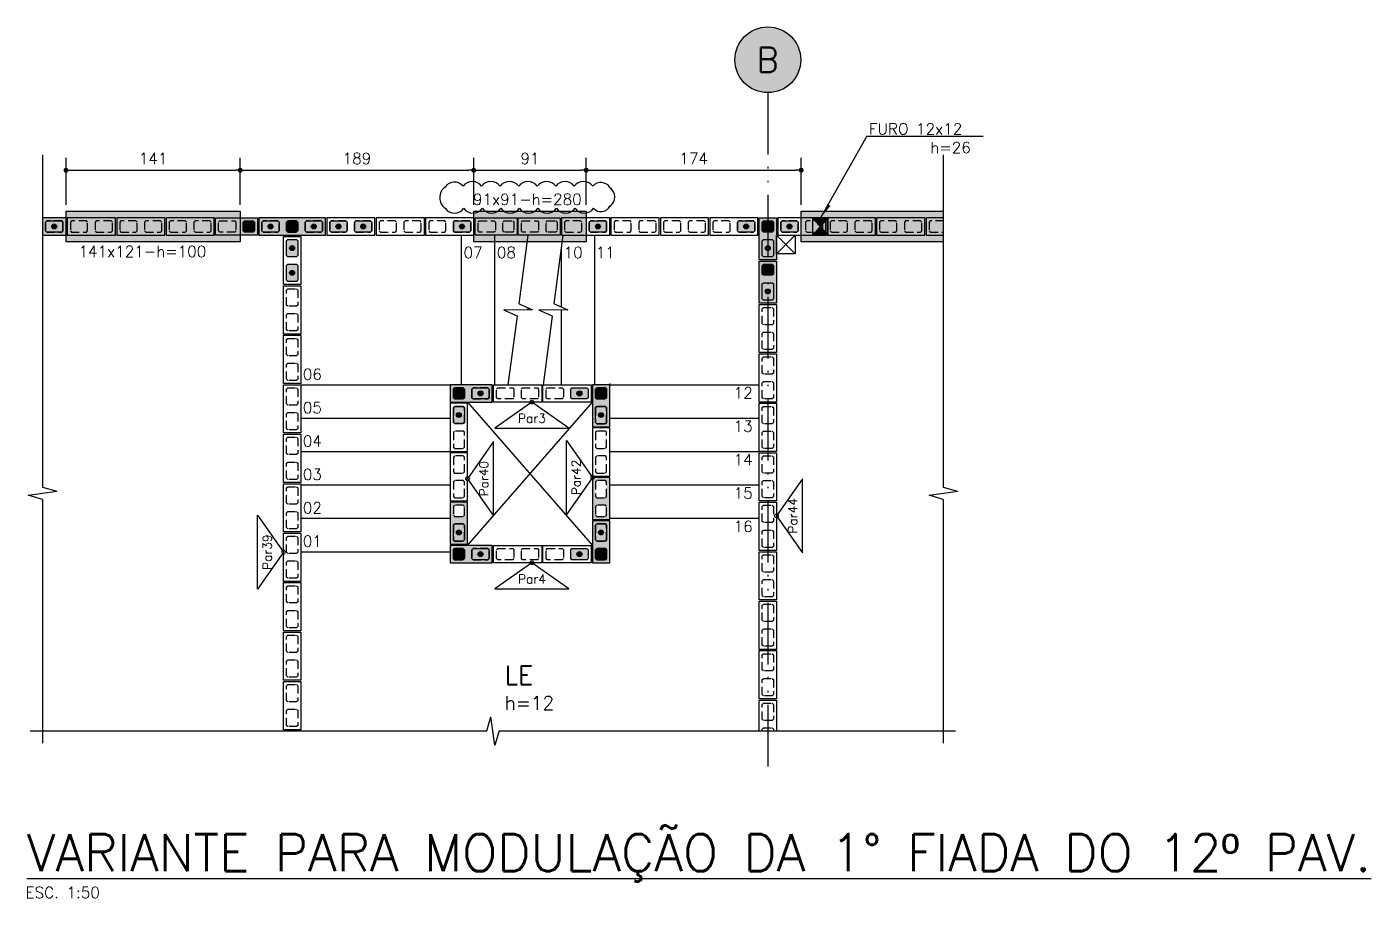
# Model space of a CAD drawing. Extents: x -14651 to 11095, y -4567 to -1290.
# Drawn here: x 10007 to 11095, y -3565 to -2860 of the extents above; entities that cross this region are included whole.
import ezdxf
from ezdxf.enums import TextEntityAlignment as Align

# ---------------------------------------------------------------- set-up
doc = ezdxf.new("R2010")
doc.units = 0
doc.header["$LTSCALE"] = 25
doc.linetypes.add('DASHED2', pattern=[0.375, 0.25, -0.125])
doc.linetypes.add('ESTILO_TQS_0004', pattern=[3.3, 2, -0.4, 0.05, -0.4, 0.05, -0.4])
for name, color, linetype in [('213', 252, 'Continuous'), ('241', 2, 'Continuous'), ('247', 50, 'Continuous'), ('248', 100, 'Continuous'), ('249', 20, 'Continuous'), ('ABERTURAS', 53, 'Continuous'), ('ac-furo', 170, 'Continuous'), ('Arranque', 14, 'Continuous'), ('COTA', 1, 'Continuous'), ('EIXOS', 1, 'ESTILO_TQS_0004'), ('FERRO', 5, 'Continuous'), ('H2', 252, 'Continuous'), ('H4', 254, 'Continuous'), ('IND-EIXOS', 2, 'Continuous'), ('L-D', 2, 'Continuous'), ('L-N', 4, 'Continuous'), ('Linha_fina', 1, 'Continuous'), ('Pena_1', 1, 'Continuous'), ('Pena_2', 2, 'Continuous'), ('PENA_6', 6, 'Continuous'), ('T1', 2, 'Continuous'), ('T4', 6, 'Continuous'), ('TEXT-EIXOS', 3, 'Continuous'), ('TEXTO', 3, 'Continuous'), ('TJANELA', 2, 'Continuous'), ('VIGA', 3, 'Continuous')]:
    doc.layers.add(name, color=color, linetype=linetype)
doc.styles.add('COTA', font='romans.shx')
doc.styles.get("Standard").update_dxf_attribs({"font": 'romans.shx'})
doc.styles.add('Texto1', font='romans.shx', dxfattribs={"height": 9})
doc.styles.add('Texto4', font='romans.shx', dxfattribs={"height": 30})
doc.dimstyles.new('forma', dxfattribs={"dimscale": 5, "dimtxt": 1.8, "dimasz": 0.8, "dimexe": 2, "dimexo": 1, "dimgap": 1, "dimtad": 1, "dimdec": 1, "dimzin": 9, "dimtxsty": 'COTA', "dimblk1": 'DOT', "dimblk2": 'DOT', "dimsah": 1, "dimcen": 0, "dimdle": 1, "dimclrd": 256, "dimclre": 256, "dimclrt": 2, "dimadec": 0, "dimazin": 0, "dimtfac": 1, "dimtdec": 0, "dimtmove": 0, "dimatfit": 3, "dimfxl": 1, "dimtolj": 1, "dimtzin": 0, "dimarcsym": 0})

# ---------------------------------------------------------------- blocks, each defined once
blk = doc.blocks.new('P4015', base_point=(5842102.11612, -8124149.02973))
blk.add_lwpolyline([(5842082.61612, -8124156.02973), (5842121.61612, -8124156.02973), (5842121.61612, -8124142.02973), (5842082.61612, -8124142.02973), (5842082.61612, -8124156.02973)])
at = {"color": 1, "linetype": 'DASHED2'}
for points in [[(5842085.11612, -8124152.52973), (5842086.11612, -8124153.52973), (5842098.11612, -8124153.52973), (5842099.11612, -8124152.52973), (5842099.11612, -8124145.52973), (5842098.11612, -8124144.52973), (5842086.11612, -8124144.52973), (5842085.11612, -8124145.52973), (5842085.11612, -8124152.52973)], [(5842105.11612, -8124152.52973), (5842106.11612, -8124153.52973), (5842118.11612, -8124153.52973), (5842119.11612, -8124152.52973), (5842119.11612, -8124145.52973), (5842118.11612, -8124144.52973), (5842106.11612, -8124144.52973), (5842105.11612, -8124145.52973), (5842105.11612, -8124152.52973)]]:
    blk.add_lwpolyline(points, dxfattribs=at)
blk = doc.blocks.new('P3515')
at = {"layer": '248'}
h = blk.add_hatch(color=100, dxfattribs=at)
h.paths.add_polyline_path([(17, 7), (-17, 7), (-17, -7), (17, -7)])
h.paths.add_polyline_path([(-5.5, -3.5), (-6.5, -4.5), (-13.5, -4.5), (-14.5, -3.5), (-14.5, 3.5), (-13.5, 4.5), (-6.5, 4.5), (-5.5, 3.5)], flags=16)
h.paths.add_polyline_path([(0.5, 3.5), (1.5, 4.5), (13.5, 4.5), (14.5, 3.5), (14.5, -3.5), (13.5, -4.5), (1.5, -4.5), (0.5, -3.5)], flags=16)
blk.add_lwpolyline([(-17, -7), (17, -7), (17, 7), (-17, 7), (-17, -7)])
at = {"color": 1, "linetype": 'DASHED2'}
for points in [[(-14.5, -3.5), (-13.5, -4.5), (-6.5, -4.5), (-5.5, -3.5), (-5.5, 3.5), (-6.5, 4.5), (-13.5, 4.5), (-14.5, 3.5), (-14.5, -3.5)], [(0.5, -3.5), (1.5, -4.5), (13.5, -4.5), (14.5, -3.5), (14.5, 3.5), (13.5, 4.5), (1.5, 4.5), (0.5, 3.5), (0.5, -3.5)]]:
    blk.add_lwpolyline(points, dxfattribs=at)
blk = doc.blocks.new('P5515')
at = {"layer": '249'}
h = blk.add_hatch(color=20, dxfattribs=at)
h.paths.add_polyline_path([(-27, 7), (-27, -7), (27, -7), (27, 7)])
h.paths.add_polyline_path([(-10.5, -3.5), (-11.5, -4.5), (-23.5, -4.5), (-24.5, -3.5), (-24.5, 3.5), (-23.5, 4.5), (-11.5, 4.5), (-10.5, 3.5)], flags=16)
h.paths.add_polyline_path([(-4.5, 3.5), (-3.5, 4.5), (3.5, 4.5), (4.5, 3.5), (4.5, -3.5), (3.5, -4.5), (-3.5, -4.5), (-4.5, -3.5)], flags=16)
h.paths.add_polyline_path([(10.5, 3.5), (11.5, 4.5), (23.5, 4.5), (24.5, 3.5), (24.5, -3.5), (23.5, -4.5), (11.5, -4.5), (10.5, -3.5)], flags=16)
blk.add_lwpolyline([(27, 7), (-27, 7), (-27, -7), (27, -7), (27, 7)])
at = {"color": 1, "linetype": 'DASHED2'}
for points in [[(-10.5, 3.5), (-11.5, 4.5), (-23.5, 4.5), (-24.5, 3.5), (-24.5, -3.5), (-23.5, -4.5), (-11.5, -4.5), (-10.5, -3.5), (-10.5, 3.5)], [(4.5, 3.5), (3.5, 4.5), (-3.5, 4.5), (-4.5, 3.5), (-4.5, -3.5), (-3.5, -4.5), (3.5, -4.5), (4.5, -3.5), (4.5, 3.5)], [(24.5, 3.5), (23.5, 4.5), (11.5, 4.5), (10.5, 3.5), (10.5, -3.5), (11.5, -4.5), (23.5, -4.5), (24.5, -3.5), (24.5, 3.5)]]:
    blk.add_lwpolyline(points, dxfattribs=at)
blk = doc.blocks.new('_IDNPAR_2')
at = {"color": 3}
blk.add_lwpolyline([(1, -0.7), (0, 0), (-1, -0.7)], close=True, dxfattribs=at)
blk.add_circle((0, 0), 0.05, dxfattribs=at)
at = {"layer": '247', "color": 2, "style": 'COTA', "flags": 8}
blk.add_attdef('ID', text='', height=0.24, dxfattribs=at).set_placement((0, -0.438), align=Align.MIDDLE_CENTER)
blk = doc.blocks.new('GR-1409')
at = {"layer": '213'}
h = blk.add_hatch(color=256, dxfattribs=at)
h.paths.add_polyline_path([(-6, 4.5), (-7, 3.5), (-7, -3.5), (-6, -4.5), (6, -4.5), (7, -3.5), (7, 3.5), (6, 4.5)])
h.paths.add_polyline_path([(-2, 0, 1), (2, 0, 1)], flags=16)
at = {"layer": 'Arranque'}
blk.add_hatch(color=256, dxfattribs=at).paths.add_polyline_path([(-2, 0, 1), (2, 0, 1)])
at = {"layer": '213'}
blk.add_lwpolyline([(-7, 3.5), (-6, 4.5), (6, 4.5), (7, 3.5), (7, -3.5), (6, -4.5), (-6, -4.5), (-7, -3.5), (-7, 3.5)], dxfattribs=at)
at = {"layer": 'FERRO', "linetype": 'Continuous'}
blk.add_circle((0, 0), 2, dxfattribs=at)
blk = doc.blocks.new('GR-0909')
at = {"layer": '213'}
h = blk.add_hatch(color=256, dxfattribs=at)
h.paths.add_polyline_path([(3.5, -4.5), (4.5, -3.5), (4.500001, 3.5), (3.500001, 4.5), (-3.499999, 4.5), (-4.499999, 3.5), (-4.5, -3.5), (-3.5, -4.5)])
h.paths.add_polyline_path([(-2, 0, -1), (2, 0, -1)], flags=16)
at = {"layer": 'Arranque'}
blk.add_hatch(color=256, dxfattribs=at).paths.add_polyline_path([(2, 0, 1), (-2, 0, 1)])
at = {"layer": '213'}
blk.add_lwpolyline([(3.500001, 4.5), (4.500001, 3.5), (4.5, -3.5), (3.5, -4.5), (-3.5, -4.5), (-4.5, -3.5), (-4.499999, 3.5), (-3.499999, 4.5), (3.500001, 4.5)], dxfattribs=at)
at = {"layer": 'FERRO', "linetype": 'Continuous'}
blk.add_circle((0, 0), 2, dxfattribs=at)
blk = doc.blocks.new('_Dot')
at = {"color": 0, "linetype": 'ByBlock', "lineweight": -2}
blk.add_line((-0.5, 0), (-1, 0), dxfattribs=at)
at = {"color": 0, "linetype": 'ByBlock', "const_width": 0.5}
blk.add_lwpolyline([(-0.25, 0, 1), (0.25, 0, 1)], format="xyb", close=True, dxfattribs=at)
blk = doc.blocks.new('*D278')
at = {"layer": 'COTA', "lineweight": -2, "transparency": 16777216}
for p, q in [((10038.5, -3004.1), (10038.5, -2966.1)), ((10179.5, -3004.1), (10179.5, -2966.1)), ((10042.5, -2976.1), (10175.5, -2976.1))]:
    blk.add_line(p, q, dxfattribs=at)
at = {"layer": 'Defpoints', "color": 0, "transparency": 16777216}
for p in [(10179.5, -2976.1), (10038.5, -3009.1), (10179.5, -3009.1)]:
    blk.add_point(p, dxfattribs=at)
at = {"layer": 'COTA', "lineweight": -2, "transparency": 16777216, "xscale": 4, "yscale": 4, "zscale": 4, "rotation": 180}
blk.add_blockref('_Dot', (10038.5, -2976.1), dxfattribs=at)
at = {"layer": 'COTA', "lineweight": -2, "transparency": 16777216, "xscale": 4, "yscale": 4, "zscale": 4}
blk.add_blockref('_Dot', (10179.5, -2976.1), dxfattribs=at)
at = {"layer": 'COTA', "color": 2, "transparency": 16777216, "insert": (10109, -2966.6), "char_height": 9, "attachment_point": 5, "style": 'COTA'}
blk.add_mtext('\\A1;141 ', dxfattribs=at)
blk = doc.blocks.new('*D279')
at = {"layer": 'COTA', "lineweight": -2, "transparency": 16777216}
for p, q in [((10179.5, -3004.1), (10179.5, -2966.1)), ((10368.5, -3004.1), (10368.5, -2966.1)), ((10183.5, -2976.1), (10364.5, -2976.1))]:
    blk.add_line(p, q, dxfattribs=at)
at = {"layer": 'Defpoints', "color": 0, "transparency": 16777216}
for p in [(10368.5, -2976.1), (10179.5, -3009.1), (10368.5, -3009.1)]:
    blk.add_point(p, dxfattribs=at)
at = {"layer": 'COTA', "lineweight": -2, "transparency": 16777216, "xscale": 4, "yscale": 4, "zscale": 4, "rotation": 180}
blk.add_blockref('_Dot', (10179.5, -2976.1), dxfattribs=at)
at = {"layer": 'COTA', "lineweight": -2, "transparency": 16777216, "xscale": 4, "yscale": 4, "zscale": 4}
blk.add_blockref('_Dot', (10368.5, -2976.1), dxfattribs=at)
at = {"layer": 'COTA', "color": 2, "transparency": 16777216, "insert": (10274, -2966.6), "char_height": 9, "attachment_point": 5, "style": 'COTA'}
blk.add_mtext('\\A1;189 ', dxfattribs=at)
blk = doc.blocks.new('*D280')
at = {"layer": 'COTA', "lineweight": -2, "transparency": 16777216}
for p, q in [((10368.5, -3004.1), (10368.5, -2966.1)), ((10459.5, -3004.1), (10459.5, -2966.1)), ((10372.5, -2976.1), (10455.5, -2976.1))]:
    blk.add_line(p, q, dxfattribs=at)
at = {"layer": 'Defpoints', "color": 0, "transparency": 16777216}
for p in [(10459.5, -2976.1), (10368.5, -3009.1), (10459.5, -3009.1)]:
    blk.add_point(p, dxfattribs=at)
at = {"layer": 'COTA', "lineweight": -2, "transparency": 16777216, "xscale": 4, "yscale": 4, "zscale": 4, "rotation": 180}
blk.add_blockref('_Dot', (10368.5, -2976.1), dxfattribs=at)
at = {"layer": 'COTA', "lineweight": -2, "transparency": 16777216, "xscale": 4, "yscale": 4, "zscale": 4}
blk.add_blockref('_Dot', (10459.5, -2976.1), dxfattribs=at)
at = {"layer": 'COTA', "color": 2, "transparency": 16777216, "insert": (10414, -2966.6), "char_height": 9, "attachment_point": 5, "style": 'COTA'}
blk.add_mtext('\\A1;91 ', dxfattribs=at)
blk = doc.blocks.new('*D281')
at = {"layer": 'COTA', "lineweight": -2, "transparency": 16777216}
for p, q in [((10459.5, -3004.1), (10459.5, -2966.1)), ((10633.5, -3004.1), (10633.5, -2966.1)), ((10463.5, -2976.1), (10629.5, -2976.1))]:
    blk.add_line(p, q, dxfattribs=at)
at = {"layer": 'Defpoints', "color": 0, "transparency": 16777216}
for p in [(10633.5, -2976.1), (10459.5, -3009.1), (10633.5, -3009.1)]:
    blk.add_point(p, dxfattribs=at)
at = {"layer": 'COTA', "lineweight": -2, "transparency": 16777216, "xscale": 4, "yscale": 4, "zscale": 4, "rotation": 180}
blk.add_blockref('_Dot', (10459.5, -2976.1), dxfattribs=at)
at = {"layer": 'COTA', "lineweight": -2, "transparency": 16777216, "xscale": 4, "yscale": 4, "zscale": 4}
blk.add_blockref('_Dot', (10633.5, -2976.1), dxfattribs=at)
at = {"layer": 'COTA', "color": 2, "transparency": 16777216, "insert": (10546.5, -2966.6), "char_height": 9, "attachment_point": 5, "style": 'COTA'}
blk.add_mtext('\\A1;174 ', dxfattribs=at)
blk = doc.blocks.new('furo 12 x12')
at = {"layer": 'H2'}
for points in [[(-1405.4, -3672.1), (-1399.4, -3665), (-1411.4, -3665)], [(-1411.4, -3679), (-1405.4, -3672.1), (-1411.4, -3665)], [(-1399.4, -3679.1), (-1399.4, -3665), (-1405.4, -3672.1)], [(-1405.4, -3672.1), (-1411.4, -3679), (-1411.4, -3679.1), (-1399.4, -3679.1)]]:
    blk.add_hatch(color=256, dxfattribs=at).paths.add_polyline_path(points)
at = {"layer": 'Pena_2', "ltscale": 0.5}
blk.add_lwpolyline([(-1411.4, -3665), (-1399.4, -3665), (-1399.4, -3679.1), (-1411.4, -3679.1)], close=True, dxfattribs=at)
at = {"layer": 'VIGA', "ltscale": 0.5}
for p, q in [((-1399.4, -3665), (-1411.4, -3679)), ((-1399.4, -3679.1), (-1411.4, -3665))]:
    blk.add_line(p, q, dxfattribs=at)
blk = doc.blocks.new('interrup')
at = {"layer": 'Linha_fina'}
for p, q in [((-1, 0), (-0.33, 2.31)), ((0.33, -2.31), (-0.33, 2.31)), ((1, 0), (0.33, -2.31))]:
    blk.add_line(p, q, dxfattribs=at)
blk = doc.blocks.new('ss')
at = {"layer": 'Linha_fina'}
blk.add_solid([(0, 0), (-2.5, -0.29), (-2.5, 0.3)], dxfattribs=at)

msp = doc.modelspace()

# ---------------------------------------------------------------- hatches: boundary and pattern name
at = {"layer": '248'}
h = msp.add_hatch(color=256, dxfattribs=at)
h.dxf.hatch_style = 1
h.paths.add_polyline_path([(10038.51, -3014.6), (10019.51, -3014.6), (10019.51, -3028.6), (10038.51, -3028.6)])
h.paths.add_polyline_path([(10023.01, -3017.1), (10035.01, -3017.1), (10036.01, -3018.1), (10036.01, -3025.1), (10035.01, -3026.1), (10023.01, -3026.1), (10022.01, -3025.1), (10022.01, -3018.1)], flags=16)
h.paths.add_polyline_path([(10031.01, -3021.6, -1), (10027.01, -3021.6, -1)], flags=0)
at = {"layer": 'ABERTURAS', "transparency": 33554457}
for points in [[(10038.51, -3009.1), (10179.51, -3009.1), (10179.51, -3034.1), (10038.51, -3034.1)], [(10368.51, -3009.1), (10459.51, -3009.1), (10459.51, -3034.1), (10368.51, -3034.1)], [(10633.51, -3009.1), (10748.51, -3009.1), (10748.51, -3034.1), (10633.51, -3034.1)]]:
    msp.add_hatch(color=256, dxfattribs=at).paths.add_polyline_path(points)
at = {"layer": 'H4'}
h = msp.add_hatch(color=256, dxfattribs=at)
edge = h.paths.add_edge_path()
edge.add_arc((10606.51, -2886.78), 26.59, 0, 360)

# ---------------------------------------------------------------- linework, layer by layer
at = {"color": 1, "linetype": 'DASHED2'}
for p, q in [((10602.01, -3428.1), (10603.01, -3427.1)), ((10602.01, -3429.6), (10602.01, -3428.1)), ((10603.01, -3427.1), (10610.01, -3427.1)), ((10610.01, -3427.1), (10611.01, -3428.1)), ((10611.01, -3428.1), (10611.01, -3429.6))]:
    msp.add_line(p, q, dxfattribs=at)
msp.add_lwpolyline([(10019.51, -3028.6), (10038.51, -3028.6), (10038.51, -3014.6), (10019.51, -3014.6)])
for points in [[(10022.01, -3025.1), (10023.01, -3026.1), (10035.01, -3026.1), (10036.01, -3025.1), (10036.01, -3018.1), (10035.01, -3017.1), (10023.01, -3017.1), (10022.01, -3018.1), (10022.01, -3025.1)], [(10748.51, -3017.1), (10738.01, -3017.1), (10737.01, -3018.1), (10737.01, -3025.1)], [(10737.01, -3025.1), (10738.01, -3026.1), (10748.51, -3026.1)], [(10603.01, -3421.1), (10602.01, -3420.1), (10602.01, -3408.1), (10603.01, -3407.1), (10610.01, -3407.1), (10611.01, -3408.1), (10611.01, -3420.1), (10610.01, -3421.1), (10603.01, -3421.1)]]:
    msp.add_lwpolyline(points, dxfattribs=at)
at = {"layer": '241'}
msp.add_line((10478.51, -3148.6), (10478.51, -3149.6), dxfattribs=at)
for points in [[(10038.51, -3014.6), (10019.51, -3014.6), (10019.51, -3028.6), (10038.51, -3028.6), (10038.51, -3014.6)], [(10748.51, -3014.6), (10734.51, -3014.6), (10734.51, -3028.6)], [(10358.51, -3149.6), (10358.51, -3028.6)], [(10385.51, -3149.6), (10385.51, -3028.6)], [(10466.51, -3149.6), (10466.51, -3028.6)], [(10734.51, -3028.6), (10748.51, -3028.6)], [(10439.51, -3086.75), (10439.51, -3039.45)], [(10412.51, -3089.01), (10412.51, -3087.38)], [(10439.51, -3149.6), (10439.51, -3089.02)], [(10228.51, -3149.6), (10349.51, -3149.6)], [(10478.51, -3149.6), (10599.51, -3149.6)], [(10228.51, -3176.6), (10349.51, -3176.6)], [(10478.51, -3176.6), (10599.51, -3176.6)], [(10228.51, -3203.6), (10349.51, -3203.6)], [(10478.51, -3203.6), (10599.51, -3203.6)], [(10228.51, -3230.6), (10349.51, -3230.6)], [(10478.51, -3230.6), (10599.51, -3230.6)], [(10228.51, -3257.6), (10349.51, -3257.6)], [(10478.51, -3257.6), (10599.51, -3257.6)], [(10228.51, -3284.6), (10349.51, -3284.6)], [(10599.51, -3429.6), (10599.51, -3404.6), (10613.51, -3404.6), (10613.51, -3429.6)]]:
    msp.add_lwpolyline(points, dxfattribs=at)
at = {"layer": 'ABERTURAS'}
for points in [[(10038.51, -3009.1), (10179.51, -3009.1), (10179.51, -3034.1), (10038.51, -3034.1)], [(10368.51, -3009.1), (10459.51, -3009.1), (10459.51, -3034.1), (10368.51, -3034.1)]]:
    msp.add_lwpolyline(points, close=True, dxfattribs=at)
for points in [[(10748.51, -3034.1), (10633.51, -3034.1), (10633.51, -3009.1), (10748.51, -3009.1)], [(10748.51, -3009.1), (10748.51, -3034.1)]]:
    msp.add_lwpolyline(points, dxfattribs=at)
at = {"layer": 'ac-furo'}
for p, q in [((10655.02, -3014.6), (10643.02, -3028.6)), ((10643.02, -3014.6), (10655.02, -3028.6)), ((10655.05, -3014.6), (10643.05, -3028.6)), ((10643.05, -3014.6), (10655.05, -3028.6))]:
    msp.add_line(p, q, dxfattribs=at)
for points in [[(10643.02, -3014.6), (10655.02, -3014.6), (10655.02, -3028.6), (10643.02, -3028.6)], [(10643.05, -3014.6), (10655.05, -3014.6), (10655.05, -3028.6), (10643.05, -3028.6)]]:
    msp.add_lwpolyline(points, close=True, dxfattribs=at)
at = {"layer": 'EIXOS'}
msp.add_line((10606.51, -2913.37), (10606.51, -3458.47), dxfattribs=at)
at = {"layer": 'IND-EIXOS'}
msp.add_circle((10606.51, -2886.78), 26.59, dxfattribs=at)
at = {"layer": 'Linha_fina'}
for p, q in [((10686.75, -2948.54), (10649.02, -3014.6)), ((10686.75, -2948.54), (10780.72, -2948.62)), ((10686.75, -2948.71), (10780.72, -2948.62)), ((10019.51, -2963.56), (10019.51, -3232.37)), ((10748.51, -2963.56), (10748.51, -3232.37)), ((10405.12, -3084.14), (10412.51, -3028.6)), ((10433.56, -3084.14), (10440.95, -3028.6)), ((10396.41, -3149.6), (10403.8, -3094.05)), ((10424.85, -3149.6), (10432.24, -3094.05)), ((10019.51, -3242.37), (10019.51, -3439.6)), ((10748.51, -3242.37), (10748.51, -3439.6)), ((10009.51, -3429.6), (10379.01, -3429.6)), ((10389.01, -3429.6), (10758.51, -3429.6))]:
    msp.add_line(p, q, dxfattribs=at)
for points in [[(10363.51, -3279.57), (10464.51, -3163.6)], [(10363.51, -3163.6), (10464.51, -3279.57)]]:
    msp.add_lwpolyline(points, dxfattribs=at)
at = {"layer": 'Pena_1'}
for points in [[(10613.51, -3028.6), (10628.51, -3028.6), (10628.51, -3043.6), (10613.51, -3043.6), (10613.51, -3028.6)], [(10613.51, -3028.6), (10628.51, -3043.6)], [(10628.51, -3028.6), (10613.51, -3043.6)]]:
    msp.add_lwpolyline(points, dxfattribs=at)
at = {"layer": 'PENA_6'}
msp.add_lwpolyline([(10345.45, -3006.91, 0.5205671), (10360.45, -3006.91, 0.5205671), (10375.45, -3006.91, 0.5205671), (10390.45, -3006.91, 0.5205671), (10405.45, -3006.91, 0.5205671), (10420.45, -3006.91, 0.5205671), (10435.45, -3006.91, 0.5205671), (10450.45, -3006.91, 0.5205671), (10465.45, -3006.91, 0.5205671), (10478.74, -3005.21, 0.5205671), (10478.74, -2990.21, 0.5205671), (10464.86, -2989.08, 0.5205671), (10449.86, -2989.08, 0.5205671), (10434.86, -2989.08, 0.5205671), (10419.86, -2989.08, 0.5205671), (10404.86, -2989.08, 0.5205671), (10389.86, -2989.08, 0.5205671), (10374.86, -2989.08, 0.5205671), (10359.86, -2989.08, 0.5205671), (10345.45, -2989.67, 0.5205671)], format="xyb", close=True, dxfattribs=at)

# ---------------------------------------------------------------- block references
for name, p in [('GR-1409', (10029.01, -3021.6)), ('GR-0909', (10186.51, -3021.6)), ('GR-1409', (10204.01, -3021.6)), ('GR-0909', (10221.51, -3021.6)), ('GR-1409', (10239.01, -3021.6)), ('GR-1409', (10259.01, -3021.6)), ('GR-1409', (10279.01, -3021.6)), ('GR-1409', (10359.01, -3021.6)), ('GR-1409', (10469.01, -3021.6)), ('GR-1409', (10589.01, -3021.6)), ('GR-0909', (10606.51, -3021.6)), ('GR-1409', (10624.01, -3021.6)), ('GR-0909', (10606.51, -3056.6)), ('GR-0909', (10356.51, -3156.6)), ('GR-1409', (10374.01, -3156.6)), ('GR-1409', (10454.01, -3156.6)), ('GR-0909', (10471.51, -3156.6)), ('GR-0909', (10356.51, -3286.57)), ('GR-1409', (10374.01, -3286.57)), ('GR-1409', (10454.01, -3286.57)), ('GR-0909', (10471.51, -3286.57))]:
    msp.add_blockref(name, p)
at = {"rotation": 90}
for p in [(10221.51, -3039.1), (10606.51, -3039.1), (10221.51, -3059.1), (10606.51, -3074.1), (10356.51, -3174.07), (10471.51, -3174.1), (10356.51, -3269.07), (10471.51, -3269.07)]:
    msp.add_blockref('GR-1409', p, dxfattribs=at)
at = {"layer": '241'}
for name, p in [('P4015', (10059.01, -3021.6)), ('P4015', (10099.01, -3021.6)), ('P4015', (10139.01, -3021.6)), ('P5515', (10221.51, -3021.6)), ('P4015', (10269.01, -3021.6)), ('P4015', (10309.01, -3021.6)), ('P4015', (10349.01, -3021.6)), ('P4015', (10459.01, -3021.6)), ('P4015', (10499.01, -3021.6)), ('P4015', (10539.01, -3021.6)), ('P4015', (10579.01, -3021.6)), ('P4015', (10634.01, -3021.6)), ('P4015', (10674.01, -3021.6)), ('P4015', (10714.01, -3021.6)), ('P3515', (10366.51, -3156.6)), ('P3515', (10366.51, -3286.57))]:
    msp.add_blockref(name, p, dxfattribs=at)
at = {"layer": '241', "xscale": -1}
for p in [(10176.51, -3021.6), (10386.51, -3021.6), (10421.51, -3021.6)]:
    msp.add_blockref('P3515', p, dxfattribs=at)
for name, p, rotation in [('P3515', (10606.51, -3031.6), 90), ('P4015', (10221.51, -3049.1), 270), ('P3515', (10606.51, -3066.6), 90), ('P4015', (10221.51, -3089.1), 270), ('P4015', (10606.51, -3104.1), 270), ('P4015', (10221.51, -3129.1), 270), ('P4015', (10606.51, -3144.1), 270), ('P4015', (10221.51, -3169.1), 270), ('P4015', (10404.01, -3156.6), 180), ('P4015', (10444.01, -3156.6), 180), ('P4015', (10606.51, -3184.1), 270), ('P4015', (10221.51, -3209.1), 270), ('P4015', (10606.51, -3224.1), 270), ('P4015', (10221.51, -3249.1), 270), ('P4015', (10606.51, -3264.1), 270), ('P4015', (10221.51, -3289.1), 270), ('P4015', (10404.01, -3286.57), 180), ('P4015', (10444.01, -3286.57), 180), ('P4015', (10606.51, -3304.1), 270), ('P4015', (10221.51, -3329.1), 270), ('P4015', (10606.51, -3344.1), 270), ('P4015', (10221.51, -3369.1), 270), ('P4015', (10606.51, -3384.1), 270), ('P4015', (10221.51, -3409.1), 270)]:
    msp.add_blockref(name, p, dxfattribs=dict(at, rotation=rotation))
at = {"layer": '241'}
for name, p, rotation in [('P3515', (10471.51, -3166.6), 269.9999999964274), ('P4015', (10356.51, -3184.07), 90.00000000011893), ('P4015', (10471.51, -3204.07), 89.99999999642739), ('P4015', (10356.51, -3224.07), 90.00000000011893), ('P3515', (10471.51, -3241.57), 89.99999999642738), ('P3515', (10356.51, -3261.57), 270.0000000001189), ('P3515', (10471.51, -3276.57), 89.99999999642738)]:
    msp.add_blockref(name, p, dxfattribs=dict(at, rotation=rotation))
at = {"layer": '247', "linetype": 'Continuous', "xscale": 30, "yscale": 30, "zscale": 30}
for p, values in [((10415.56, -3163.6), {'ID': 'Par3'}), ((10415.56, -3293.57), {'ID': 'Par4'})]:
    msp.add_blockref('_IDNPAR_2', p, dxfattribs=at).add_auto_attribs(values)
at = {"layer": '247', "linetype": 'Continuous', "xscale": 30, "yscale": 30, "zscale": 30, "rotation": 90}
for p, values in [((10363.51, -3225.56), {'ID': 'Par40'}), ((10613.51, -3255.61), {'ID': 'Par44'})]:
    msp.add_blockref('_IDNPAR_2', p, dxfattribs=at).add_auto_attribs(values)
at = {"layer": '247', "linetype": 'Continuous'}
ref = msp.add_blockref('_IDNPAR_2', (10464.51, -3224.57), dxfattribs=dict(at, xscale=-30, yscale=30, zscale=30, rotation=270))
ref.add_attrib('ID', 'Par42', dxfattribs={"color": 2, "height": 7.2, "rotation": 90, "style": 'COTA', "flags": 8}).set_placement((10451.36, -3224.57), align=Align.MIDDLE_CENTER)
ref = msp.add_blockref('_IDNPAR_2', (10214.51, -3285.01), dxfattribs=dict(at, xscale=-30, yscale=30, zscale=30, rotation=270))
ref.add_attrib('ID', 'Par39', dxfattribs={"color": 2, "height": 7.2, "rotation": 90, "style": 'COTA', "flags": 8}).set_placement((10201.36, -3285.01), align=Align.MIDDLE_CENTER)
at = {"layer": 'COTA', "xscale": 4.999999999999998, "yscale": 4.999999999999998, "zscale": 4.999999999999998, "rotation": 236.2918873732098}
msp.add_blockref('ss', (10649.02, -3014.6), dxfattribs=at)
at = {"layer": 'COTA'}
msp.add_blockref('furo 12 x12', (12054.44, 650.45), dxfattribs=at)
at = {"layer": 'Linha_fina', "xscale": 5, "yscale": 5, "zscale": 5}
for p, rotation in [((10404.46, -3089.1), 82.42010183), ((10432.9, -3089.1), 82.42010183), ((10019.51, -3237.37), 270), ((10748.51, -3237.37), 270)]:
    msp.add_blockref('interrup', p, dxfattribs=dict(at, rotation=rotation))
msp.add_blockref('interrup', (10384.01, -3429.6), dxfattribs=at)

# ---------------------------------------------------------------- texts
at = {"layer": 'L-D'}
msp.add_text('h=12', height=11, dxfattribs=at).set_placement((10393.48, -3412.39))
at = {"layer": 'L-N'}
msp.add_text('LE', height=15, dxfattribs=at).set_placement((10393.48, -3391.99))
at = {"layer": 'T1', "style": 'Texto1'}
for s, p in [('FURO 12x12', (10688.3, -2947.24)), ('h=26', (10738, -2962.32))]:
    msp.add_text(s, height=9, rotation=0.05221, dxfattribs=at).set_placement(p)
for s, p in [('07', (10367.9, -3047.18)), ('08', (10394.9, -3047.18)), ('10', (10448.9, -3047.18)), ('11', (10475.02, -3047.18)), ('06', (10237.88, -3145.62, 0.04)), ('12', (10586.56, -3160.68, 0.04)), ('05', (10237.88, -3172.62, 0.04)), ('13', (10586.56, -3187.68, 0.04)), ('04', (10237.88, -3199.62, 0.04)), ('14', (10586.56, -3214.68, 0.04)), ('03', (10237.88, -3226.62, 0.04)), ('15', (10586.56, -3241.68, 0.04)), ('02', (10237.88, -3253.62, 0.04)), ('16', (10586.56, -3268.68, 0.04)), ('01', (10237.88, -3280.62, 0.04))]:
    msp.add_text(s, height=9, dxfattribs=at).set_placement(p, align=Align.CENTER)
at = {"layer": 'T4', "style": 'Texto4'}
msp.add_text('%%UVARIANTE PARA MODULAÇÃO DA 1° FIADA DO 12º PAV.', height=30, dxfattribs=at).set_placement((10006.84, -3543.05))
at = {"layer": 'TEXT-EIXOS'}
msp.add_text('B', height=20, dxfattribs=at).set_placement((10606.4, -2886.78), align=Align.MIDDLE_CENTER)
at = {"layer": 'TEXTO', "color": 2, "style": 'Texto1'}
msp.add_text('ESC. 1:50', height=9, dxfattribs=at).set_placement((10005.74, -3564.78))
at = {"layer": 'TJANELA', "style": 'Texto1'}
for s, p in [('91x91-h=280', (10411.85, -3004.14)), ('141x121-h=100', (10100.32, -3046.29))]:
    msp.add_text(s, height=9, dxfattribs=at).set_placement(p, align=Align.CENTER)

# ---------------------------------------------------------------- dimensions: what is measured, and where the dimension line sits
at = {"layer": 'COTA'}
for base, p1, p2, picture, middle in [((10179.51, -2976.13), (10038.51, -3009.1), (10179.51, -3009.1), '*D278', (10109.01, -2966.63)), ((10368.51, -2976.13), (10179.51, -3009.1), (10368.51, -3009.1), '*D279', (10274.01, -2966.63)), ((10459.51, -2976.13), (10368.51, -3009.1), (10459.51, -3009.1), '*D280', (10414.01, -2966.63)), ((10633.51, -2976.13), (10459.51, -3009.1), (10633.51, -3009.1), '*D281', (10546.51, -2966.63))]:
    dim = msp.add_linear_dim(base=base, p1=p1, p2=p2, dimstyle='forma', override={"dimpost": ' ', "dimtmove": 1}, dxfattribs=at)
    dim.commit()
    dim.dimension.update_dxf_attribs({"geometry": picture, "text_midpoint": middle})

doc.saveas('drawing.dxf')
